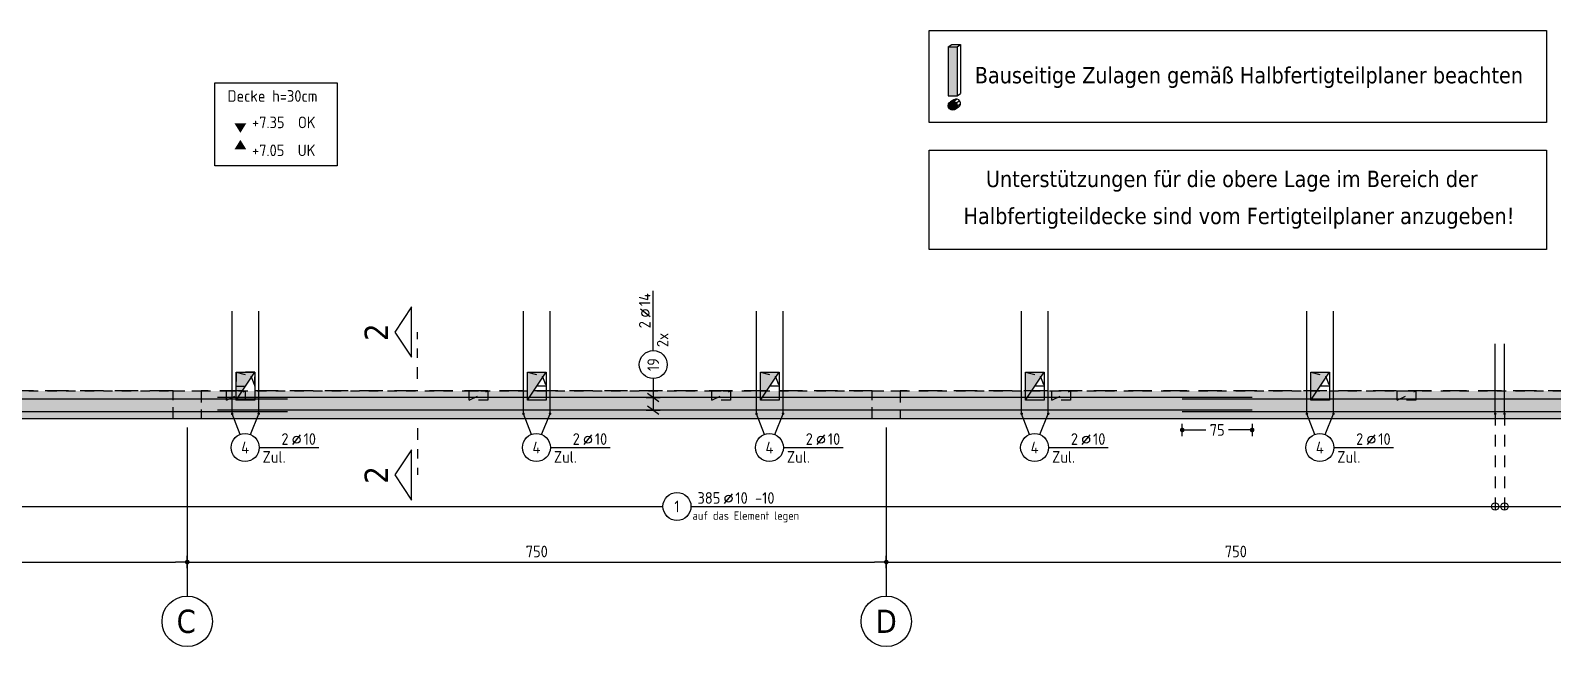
# Model space of a CAD drawing. Extents: x -5.2 to 88.6, y -7.1 to 49.1.
# Drawn here: x 17.94 to 34.27, y 15.33 to 21.94 of the extents above; entities that cross this region are included whole.
import ezdxf
from ezdxf.enums import TextEntityAlignment as Align

# ---------------------------------------------------------------- set-up
doc = ezdxf.new("R2010")
doc.units = 0
doc.header["$LTSCALE"] = 0.5
for name, pattern in [('AUSGEZOGEN', [1000.01, 1000, 0.01]), ('DASHED', [0.75, 0.5, -0.25]), ('DOT', [0.175, 0.05, -0.125]), ('HIDDEN2', [0.187, 0.125, -0.062]), ('STRICHPUNKT2', [0.55, 0.25, -0.125, 0.05, -0.125]), ('VERDECKT', [0.375, 0.25, -0.125])]:
    doc.linetypes.add(name, pattern=pattern)
for name, color, linetype in [('1.OG', 7, 'Continuous'), ('ACHSEN', 7, 'Continuous'), ('BETON', 7, 'Continuous'), ('Brüstung 1.OG', 7, 'Continuous'), ('DD', 7, 'Continuous'), ('grau_dunkel', 7, 'Continuous'), ('grau_mittel', 7, 'Continuous'), ('HINWEISE', 7, 'Continuous'), ('koten', 7, 'Continuous'), ('MASSE', 7, 'Continuous'), ('RND', 7, 'Continuous'), ('SCHNITTE', 7, 'Continuous'), ('SCHRAFF', 7, 'Continuous'), ('SFP_Achsen', 7, 'Continuous'), ('TEXT', 7, 'Continuous'), ('VERDECKT', 7, 'Continuous'), ('VERDECKT1', 7, 'Continuous'), ('WD', 7, 'Continuous')]:
    doc.layers.add(name, color=color, linetype=linetype)
doc.styles.add('helv', font='tahoma.ttf')
doc.styles.add('txt', font='isocp.shx')
doc.dimstyles.new('DOT_I', dxfattribs={"dimscale": 0.5, "dimtxt": 0.25, "dimasz": 0.25, "dimexe": 0.1, "dimexo": 0.3, "dimgap": 0.1, "dimtad": 1, "dimdec": 3, "dimzin": 3, "dimtxsty": 'txt', "dimblk": 'DOT', "dimblk1": 'DOT', "dimblk2": 'DOT', "dimsah": 1, "dimcen": 0.1, "dimse1": 1, "dimse2": 1, "dimazin": 0, "dimtfac": 1, "dimtdec": 4, "dimtix": 1, "dimtmove": 2, "dimatfit": 3, "dimfxl": 0, "dimtvp": 1, "dimtolj": 1, "dimtzin": 0, "dimarcsym": 0})
pattern_1 = [(0, (0.988865, 56.354767), (0.01984375, 0.0396875), [0, -0.0396875])]

# ---------------------------------------------------------------- blocks, each defined once
blk = doc.blocks.new('RND_LEI')
at = {"layer": 'RND', "color": 7, "linetype": 'Continuous'}
blk.add_line((1.022, 0.066), (1.19, 0.27), dxfattribs=at)
for centre, radius in [((0, 0), 0.3), ((1.106, 0.168), 0.075)]:
    blk.add_circle(centre, radius, dxfattribs=at)
at = {"layer": 'RND', "color": 7, "linetype": 'Continuous', "style": 'txt'}
blk.add_attdef('POSL', text='', height=0.25, dxfattribs=at).set_placement((0, 0), align=Align.MIDDLE)
blk.add_attdef('ANZ', text='', height=0.25, dxfattribs=at).set_placement((0.931, 0.057), align=Align.RIGHT)
for tag, p in [('DUM', (1.253, 0.057)), ('ABSTD', (1.674, 0.057)), ('POSTXT', (0.374, -0.327))]:
    blk.add_attdef(tag, p, '', height=0.25, dxfattribs=at)
blk = doc.blocks.new('lei_gre')
at = {"layer": 'RND', "color": 7, "linetype": 'Continuous'}
for p, q in [((-0.09, -0.12), (0.09, 0.12)), ((0, 0.15), (0, -0.15))]:
    blk.add_line(p, q, dxfattribs=at)
blk = doc.blocks.new('DOT')
at = {"layer": 'MASSE', "color": 7, "linetype": 'Continuous'}
for p, q in [((0, 0), (-1, 0)), ((0, 0.54), (0, -0.54))]:
    blk.add_line(p, q, dxfattribs=at)
at = {"layer": 'MASSE', "color": 7, "linetype": 'Continuous', "const_width": 0.2}
blk.add_lwpolyline([(-0.1, 0, 1), (0.1, 0, 1)], format="xyb", close=True, dxfattribs=at)
blk = doc.blocks.new('*D17')
at = {"layer": 'Defpoints', "color": 0, "linetype": 'AUSGEZOGEN', "transparency": 16777216}
for p in [(30.298, 17.654), (30.298, 17.654), (31.048, 17.654)]:
    blk.add_point(p, dxfattribs=at)
at = {"layer": 'MASSE', "color": 0, "linetype": 'AUSGEZOGEN', "lineweight": -2, "transparency": 16777216}
for p, q in [((30.423, 17.654), (30.551, 17.654)), ((30.923, 17.654), (30.794, 17.654))]:
    blk.add_line(p, q, dxfattribs=at)
at = {"layer": 'MASSE', "color": 0, "linetype": 'AUSGEZOGEN', "lineweight": -2, "transparency": 16777216, "xscale": 0.125, "yscale": 0.125, "zscale": 0.125, "rotation": 180}
blk.add_blockref('DOT', (30.298, 17.654), dxfattribs=at)
at = {"layer": 'MASSE', "color": 0, "linetype": 'AUSGEZOGEN', "lineweight": -2, "transparency": 16777216, "xscale": 0.125, "yscale": 0.125, "zscale": 0.125}
blk.add_blockref('DOT', (31.048, 17.654), dxfattribs=at)
at = {"layer": 'MASSE', "color": 0, "linetype": 'AUSGEZOGEN', "transparency": 16777216, "insert": (30.673, 17.654), "char_height": 0.125, "attachment_point": 5, "style": 'txt'}
blk.add_mtext('\\A1;75', dxfattribs=at)
blk = doc.blocks.new('SCHN-1')
at = {"layer": 'SCHNITTE', "color": 5, "linetype": 'Continuous'}
blk.add_lwpolyline([(0.54, 0.125), (0, 0.485), (-0.54, 0.125)], close=True, dxfattribs=at)
at = {"layer": 'SCHNITTE', "color": 6, "linetype": 'Continuous', "style": 'helv'}
blk.add_attdef('SCHN-1', text='', height=0.5, dxfattribs=at).set_placement((0, 0.635), align=Align.CENTER)
blk = doc.blocks.new('okrd_o')
at = {"layer": 'koten', "color": 7, "linetype": 'Continuous'}
blk.add_solid([(-0.125, 0.202), (0.125, 0.202), (0, 0)], dxfattribs=at)
at = {"layer": 'koten', "style": 'txt'}
blk.add_attdef('OKRD', (0.25, 0.1), '', height=0.25, dxfattribs=at)
blk = doc.blocks.new('okrd_u')
at = {"layer": 'koten', "color": 7, "linetype": 'Continuous'}
blk.add_solid([(-0.125, -0.202), (0.125, -0.202), (0, 0)], dxfattribs=at)
at = {"layer": 'koten', "style": 'txt'}
blk.add_attdef('OKRD', (0.25, -0.35), '', height=0.25, dxfattribs=at)
blk = doc.blocks.new('*D37')
at = {"layer": 'Defpoints', "color": 0, "linetype": 'AUSGEZOGEN', "transparency": 16777216}
for p in [(13.373, 16.237), (19.623, 16.237), (19.623, 16.237)]:
    blk.add_point(p, dxfattribs=at)
at = {"layer": 'MASSE', "color": 0, "linetype": 'AUSGEZOGEN', "lineweight": -2, "transparency": 16777216}
blk.add_line((13.498, 16.237), (19.498, 16.237), dxfattribs=at)
at = {"layer": 'MASSE', "color": 0, "linetype": 'AUSGEZOGEN', "lineweight": -2, "transparency": 16777216, "xscale": 0.125, "yscale": 0.125, "zscale": 0.125, "rotation": 180}
blk.add_blockref('DOT', (13.373, 16.237), dxfattribs=at)
at = {"layer": 'MASSE', "color": 0, "linetype": 'AUSGEZOGEN', "lineweight": -2, "transparency": 16777216, "xscale": 0.125, "yscale": 0.125, "zscale": 0.125}
blk.add_blockref('DOT', (19.623, 16.237), dxfattribs=at)
at = {"layer": 'MASSE', "color": 0, "linetype": 'AUSGEZOGEN', "transparency": 16777216, "insert": (16.498, 16.35), "char_height": 0.125, "attachment_point": 5, "style": 'txt'}
blk.add_mtext('\\A1;625', dxfattribs=at)
blk = doc.blocks.new('*D38')
at = {"layer": 'Defpoints', "color": 0, "linetype": 'AUSGEZOGEN', "transparency": 16777216}
for p in [(19.623, 16.237), (27.123, 16.237), (27.123, 16.237)]:
    blk.add_point(p, dxfattribs=at)
at = {"layer": 'MASSE', "color": 0, "linetype": 'AUSGEZOGEN', "lineweight": -2, "transparency": 16777216}
blk.add_line((19.748, 16.237), (26.998, 16.237), dxfattribs=at)
at = {"layer": 'MASSE', "color": 0, "linetype": 'AUSGEZOGEN', "lineweight": -2, "transparency": 16777216, "xscale": 0.125, "yscale": 0.125, "zscale": 0.125, "rotation": 180}
blk.add_blockref('DOT', (19.623, 16.237), dxfattribs=at)
at = {"layer": 'MASSE', "color": 0, "linetype": 'AUSGEZOGEN', "lineweight": -2, "transparency": 16777216, "xscale": 0.125, "yscale": 0.125, "zscale": 0.125}
blk.add_blockref('DOT', (27.123, 16.237), dxfattribs=at)
at = {"layer": 'MASSE', "color": 0, "linetype": 'AUSGEZOGEN', "transparency": 16777216, "insert": (23.373, 16.35), "char_height": 0.125, "attachment_point": 5, "style": 'txt'}
blk.add_mtext('\\A1;750', dxfattribs=at)
blk = doc.blocks.new('*D39')
at = {"layer": 'Defpoints', "color": 0, "linetype": 'AUSGEZOGEN', "transparency": 16777216}
for p in [(27.123, 16.237), (34.623, 16.237), (34.623, 16.237)]:
    blk.add_point(p, dxfattribs=at)
at = {"layer": 'MASSE', "color": 0, "linetype": 'AUSGEZOGEN', "lineweight": -2, "transparency": 16777216}
blk.add_line((27.248, 16.237), (34.498, 16.237), dxfattribs=at)
at = {"layer": 'MASSE', "color": 0, "linetype": 'AUSGEZOGEN', "lineweight": -2, "transparency": 16777216, "xscale": 0.125, "yscale": 0.125, "zscale": 0.125, "rotation": 180}
blk.add_blockref('DOT', (27.123, 16.237), dxfattribs=at)
at = {"layer": 'MASSE', "color": 0, "linetype": 'AUSGEZOGEN', "lineweight": -2, "transparency": 16777216, "xscale": 0.125, "yscale": 0.125, "zscale": 0.125}
blk.add_blockref('DOT', (34.623, 16.237), dxfattribs=at)
at = {"layer": 'MASSE', "color": 0, "linetype": 'AUSGEZOGEN', "transparency": 16777216, "insert": (30.873, 16.35), "char_height": 0.125, "attachment_point": 5, "style": 'txt'}
blk.add_mtext('\\A1;750', dxfattribs=at)
blk = doc.blocks.new('HIN_AUSR')
at = {"layer": 'HINWEISE', "color": 7, "linetype": 'Continuous'}
for p, q in [((-0.245, 3.268), (-0.051, 3.391)), ((-0.051, 3.391), (0.438, 3.391)), ((0.245, 3.268), (0.438, 3.391)), ((0.438, 3.391), (0.438, 0.678)), ((-0.245, 3.268), (-0.245, 0.555)), ((-0.245, 3.268), (0.245, 3.268)), ((0.245, 3.268), (0.245, 0.555)), ((-0.245, 0.555), (0.245, 0.555)), ((0.062, 0.329), (-0.131, 0.207)), ((0.238, 0.363), (0.045, 0.241)), ((0.389, 0.27), (0.196, 0.147)), ((0.436, 0.092), (0.243, -0.031)), ((0.245, 0.555), (0.438, 0.678)), ((0.325, -0.084), (0.131, -0.207))]:
    blk.add_line(p, q, dxfattribs=at)
at = {"layer": 'HINWEISE', "color": 7, "linetype": 'Continuous', "const_width": 0.24}
blk.add_lwpolyline([(-0.12, 0, 1), (0.12, 0, 1)], format="xyb", close=True, dxfattribs=at)
at = {"layer": 'HINWEISE', "color": 7, "linetype": 'Continuous'}
blk.add_circle((0, 0), 0.245, dxfattribs=at)
blk.add_arc((0.193, 0.123), 0.245, 302.4121, 122.4121, dxfattribs=at)
blk.add_solid([(-0.245, 3.268), (0.245, 3.268), (-0.245, 0.555), (0.245, 0.555)], dxfattribs=at)

msp = doc.modelspace()

# ---------------------------------------------------------------- hatches: boundary and pattern name
at = {"layer": 'grau_dunkel', "transparency": 33554687}
for points in [[(20.1478, 18.2734), (20.1478, 17.9734), (20.3478, 18.2734)], [(23.2728, 18.2734), (23.2728, 17.9734), (23.4728, 18.2734)], [(25.7728, 18.2734), (25.7728, 17.9734), (25.9728, 18.2734)], [(28.6178, 18.2734), (28.6178, 17.9734), (28.8178, 18.2734)], [(31.6778, 18.2734), (31.6778, 17.9734), (31.8778, 18.2734)]]:
    msp.add_hatch(color=21, dxfattribs=at).paths.add_polyline_path(points)
at = {"layer": 'grau_mittel'}
h = msp.add_hatch(color=61, dxfattribs=at)
h.paths.add_polyline_path([(10.1228, 18.0734), (10.1228, 17.7734), (13.2228, 17.7734), (13.2228, 18.0734)])
h.paths.add_polyline_path([(13.5228, 18.0734), (13.5228, 17.7734), (19.4728, 17.7734), (19.4728, 18.0734)])
h.paths.add_polyline_path([(19.7728, 18.0734), (19.7728, 17.7734), (26.9728, 17.7734), (26.9728, 18.0734)])
h.paths.add_polyline_path([(34.4728, 17.7734), (34.4728, 18.0734), (27.2728, 18.0734), (27.2728, 17.7734)])
h.paths.add_polyline_path([(34.7728, 18.0734), (34.7728, 17.7734), (41.9728, 17.7734), (41.9728, 18.0734)])
h.paths.add_polyline_path([(42.2728, 18.0734), (42.2728, 17.7734), (47.9728, 17.7734), (47.9728, 18.0734)])
h = msp.add_hatch(color=61, dxfattribs=at)
h.paths.add_polyline_path([(13.5228, 17.7734), (13.5228, 18.0734), (13.2228, 18.0734), (13.2228, 17.7734)])
h.paths.add_polyline_path([(19.7728, 18.0734), (19.4728, 18.0734), (19.4728, 17.7734), (19.7728, 17.7734)])
h.paths.add_polyline_path([(27.2728, 18.0734), (26.9728, 18.0734), (26.9728, 17.7734), (27.2728, 17.7734)])
h.paths.add_polyline_path([(34.7728, 17.7734), (34.7728, 18.0734), (34.4728, 18.0734), (34.4728, 17.7734)])
at = {"layer": 'SCHRAFF'}
h = msp.add_hatch(dxfattribs=at)
h.set_pattern_fill('DOTS', scale=0.025, double=1)
h.set_pattern_definition(pattern_1)
h.paths.add_polyline_path([(13.2228, 17.7734), (13.5228, 17.7734), (13.5228, 18.0734), (13.2228, 18.0734)])
h.paths.add_polyline_path([(19.4728, 17.7734), (19.7728, 17.7734), (19.7728, 18.0734), (19.4728, 18.0734)])
h = msp.add_hatch(dxfattribs=at)
h.set_pattern_fill('DOTS', scale=0.025, double=1)
h.set_pattern_definition(pattern_1)
h.paths.add_polyline_path([(26.9728, 18.0734), (26.9728, 17.7734), (27.2728, 17.7734), (27.2728, 18.0734)])
h.paths.add_polyline_path([(34.7728, 18.0734), (34.4728, 18.0734), (34.4728, 17.7734), (34.7728, 17.7734)])
h.paths.add_polyline_path([(41.9728, 18.0734), (41.9728, 17.7734), (42.2728, 17.7734), (42.2728, 18.0734)])

# ---------------------------------------------------------------- linework, layer by layer
at = {"layer": '1.OG', "color": 7, "linetype": 'DOT', "lineweight": -2}
for points in [[(19.4728, 18.0734), (19.7728, 18.0734), (19.7728, 17.7734), (19.4728, 17.7734)], [(26.9728, 18.0734), (27.2728, 18.0734), (27.2728, 17.7734), (26.9728, 17.7734)]]:
    msp.add_lwpolyline(points, close=True, dxfattribs=at)
at = {"layer": 'ACHSEN', "color": 140, "linetype": 'AUSGEZOGEN'}
for p, q in [((19.6228, 17.679), (19.6228, 15.8709)), ((27.1228, 17.679), (27.1228, 15.8709))]:
    msp.add_line(p, q, dxfattribs=at)
at = {"layer": 'BETON', "color": 6, "linetype": 'AUSGEZOGEN', "lineweight": -2}
msp.add_line((48.5228, 17.7734), (9.5478, 17.7734), dxfattribs=at)
at = {"layer": 'BETON', "color": 6, "linetype": 'AUSGEZOGEN'}
for points in [[(27.5811, 21.9412), (34.2048, 21.9412), (34.2048, 20.952), (27.5811, 20.952)], [(27.5811, 20.6566), (34.2048, 20.6566), (34.2048, 19.59), (27.5811, 19.59)]]:
    msp.add_lwpolyline(points, close=True, dxfattribs=at)
at = {"layer": 'Brüstung 1.OG', "color": 102, "linetype": 'DOT'}
for p, q in [((13.5228, 18.0734), (19.4728, 18.0734)), ((19.7728, 18.0734), (26.9728, 18.0734)), ((27.2728, 18.0734), (34.4728, 18.0734)), ((19.4728, 17.7734), (13.5228, 17.7734)), ((26.9728, 17.7734), (19.7728, 17.7734)), ((34.4728, 17.7734), (27.2728, 17.7734))]:
    msp.add_line(p, q, dxfattribs=at)
at = {"layer": 'DD', "color": 7, "linetype": 'HIDDEN2'}
for p, q in [((20.1478, 18.2734), (20.3045, 18.2333)), ((20.3045, 18.2333), (20.3478, 18.1234)), ((23.2728, 18.2734), (23.4295, 18.2333)), ((23.4295, 18.2333), (23.4728, 18.1234)), ((25.7728, 18.2734), (25.9295, 18.2333)), ((25.9295, 18.2333), (25.9728, 18.1234)), ((28.6178, 18.2734), (28.7745, 18.2333)), ((28.7745, 18.2333), (28.8178, 18.1234)), ((31.6778, 18.2734), (31.8345, 18.2333)), ((31.8345, 18.2333), (31.8778, 18.1234))]:
    msp.add_line(p, q, dxfattribs=at)
at = {"layer": 'DD', "color": 7, "linetype": 'AUSGEZOGEN'}
for p, q in [((20.1478, 17.9734), (20.3478, 18.2734)), ((23.2728, 17.9734), (23.4728, 18.2734)), ((25.7728, 17.9734), (25.9728, 18.2734)), ((28.6178, 17.9734), (28.8178, 18.2734)), ((31.6778, 17.9734), (31.8778, 18.2734))]:
    msp.add_line(p, q, dxfattribs=at)
for points in [[(20.1478, 18.2734), (20.3478, 18.2734), (20.3478, 17.9734), (20.1478, 17.9734)], [(23.2728, 18.2734), (23.4728, 18.2734), (23.4728, 17.9734), (23.2728, 17.9734)], [(25.7728, 18.2734), (25.9728, 18.2734), (25.9728, 17.9734), (25.7728, 17.9734)], [(28.6178, 18.2734), (28.8178, 18.2734), (28.8178, 17.9734), (28.6178, 17.9734)], [(31.6778, 18.2734), (31.8778, 18.2734), (31.8778, 17.9734), (31.6778, 17.9734)]]:
    msp.add_lwpolyline(points, close=True, dxfattribs=at)
at = {"layer": 'DD', "color": 7, "linetype": 'HIDDEN2'}
for points in [[(20.3478, 18.2734), (20.1478, 18.2734), (20.1478, 18.1234), (20.3478, 18.1234)], [(23.2728, 18.2734), (23.4728, 18.2734), (23.4728, 18.1234), (23.2728, 18.1234)], [(25.7728, 18.2734), (25.9728, 18.2734), (25.9728, 18.1234), (25.7728, 18.1234)], [(28.6178, 18.2734), (28.8178, 18.2734), (28.8178, 18.1234), (28.6178, 18.1234)], [(31.6778, 18.2734), (31.8778, 18.2734), (31.8778, 18.1234), (31.6778, 18.1234)]]:
    msp.add_lwpolyline(points, close=True, dxfattribs=at)
at = {"layer": 'RND', "color": 7, "linetype": 'AUSGEZOGEN'}
for p, q in [((24.6224, 18.5059), (24.6224, 19.1459)), ((20.3942, 17.4656), (21.0342, 17.4656)), ((23.5192, 17.4656), (24.1592, 17.4656)), ((26.0192, 17.4656), (26.6592, 17.4656)), ((28.8642, 17.4656), (29.5042, 17.4656)), ((31.9242, 17.4656), (32.5642, 17.4656)), ((9.7945, 16.8333), (24.7271, 16.8333)), ((25.0271, 16.8333), (48.1608, 16.8333))]:
    msp.add_line(p, q, dxfattribs=at)
at = {"layer": 'RND', "color": 102, "linetype": 'AUSGEZOGEN'}
for p, q in [((24.6224, 18.2059), (24.6224, 17.8656)), ((20.1905, 17.6057), (20.1051, 17.8284)), ((20.3003, 17.6047), (20.3905, 17.8284)), ((23.3155, 17.6057), (23.2301, 17.8284)), ((23.4253, 17.6047), (23.5155, 17.8284)), ((25.8155, 17.6057), (25.7301, 17.8284)), ((25.9253, 17.6047), (26.0155, 17.8284)), ((28.6605, 17.6057), (28.5751, 17.8284)), ((28.7703, 17.6047), (28.8605, 17.8284)), ((31.7205, 17.6057), (31.6351, 17.8284)), ((31.8303, 17.6047), (31.9205, 17.8284))]:
    msp.add_line(p, q, dxfattribs=at)
at = {"layer": 'RND', "color": 102, "linetype": 'VERDECKT'}
for p, q in [((33.6556, 17.8284), (33.6556, 16.7833)), ((33.7556, 17.8284), (33.7556, 16.7833))]:
    msp.add_line(p, q, dxfattribs=at)
at = {"layer": 'RND', "color": 1, "linetype": 'AUSGEZOGEN'}
for points in [[(20.1051, 17.8284), (20.1051, 18.9284)], [(20.3905, 17.8284), (20.3905, 18.9284)], [(23.2301, 17.8284), (23.2301, 18.9284)], [(23.5155, 17.8284), (23.5155, 18.9284)], [(25.7301, 17.8284), (25.7301, 18.9284)], [(26.0155, 17.8284), (26.0155, 18.9284)], [(28.5751, 17.8284), (28.5751, 18.9284)], [(28.8605, 17.8284), (28.8605, 18.9284)], [(31.6351, 17.8284), (31.6351, 18.9284)], [(31.9205, 17.8284), (31.9205, 18.9284)], [(33.6556, 17.8284), (33.6556, 18.5784)], [(33.7556, 17.8284), (33.7556, 18.5784)], [(20.6978, 17.9841), (9.5978, 17.9841)], [(31.0478, 18.002), (19.9478, 18.002)], [(41.3978, 17.9841), (30.2978, 17.9841)], [(20.6978, 17.8477), (9.5978, 17.8477)], [(31.0478, 17.8656), (19.9478, 17.8656)], [(41.3978, 17.8477), (30.2978, 17.8477)]]:
    msp.add_lwpolyline(points, dxfattribs=at)
at = {"layer": 'RND', "color": 7, "linetype": 'AUSGEZOGEN', "const_width": 0.014}
for points in [[(20.0981, 17.8284, -1), (20.1121, 17.8284, -1)], [(20.3975, 17.8284, 1), (20.3835, 17.8284, 1)], [(23.2231, 17.8284, -1), (23.2371, 17.8284, -1)], [(23.5225, 17.8284, 1), (23.5085, 17.8284, 1)], [(25.7231, 17.8284, -1), (25.7371, 17.8284, -1)], [(26.0225, 17.8284, 1), (26.0085, 17.8284, 1)], [(28.5681, 17.8284, -1), (28.5821, 17.8284, -1)], [(28.8675, 17.8284, 1), (28.8535, 17.8284, 1)], [(31.6281, 17.8284, -1), (31.6421, 17.8284, -1)], [(31.9275, 17.8284, 1), (31.9135, 17.8284, 1)], [(33.6486, 17.8284, -1), (33.6626, 17.8284, -1)], [(33.7486, 17.8284, -1), (33.7626, 17.8284, -1)]]:
    msp.add_lwpolyline(points, format="xyb", close=True, dxfattribs=at)
at = {"layer": 'RND', "color": 7, "linetype": 'AUSGEZOGEN'}
for centre in [(33.6556, 16.8333), (33.7556, 16.8333)]:
    msp.add_circle(centre, 0.04, dxfattribs=at)
at = {"layer": 'SCHNITTE', "color": 5, "linetype": 'STRICHPUNKT2'}
for p, q in [((22.0931, 18.2036), (22.0931, 18.7036)), ((22.0931, 17.6717), (22.0931, 17.1717))]:
    msp.add_line(p, q, dxfattribs=at)
at = {"layer": 'SFP_Achsen', "color": 7, "linetype": 'AUSGEZOGEN'}
for centre in [(19.6228, 15.6004), (27.1228, 15.6004)]:
    msp.add_circle(centre, 0.2705, dxfattribs=at)
at = {"layer": 'TEXT', "color": 1, "linetype": 'AUSGEZOGEN'}
msp.add_lwpolyline([(19.9189, 21.3784), (21.2307, 21.3784), (21.2307, 20.4892), (19.9189, 20.4892)], close=True, dxfattribs=at)
at = {"layer": 'VERDECKT', "color": 7, "linetype": 'VERDECKT', "lineweight": -2}
for points in [[(19.4728, 18.0734), (19.7728, 18.0734), (19.7728, 17.7734), (19.4728, 17.7734)], [(26.9728, 18.0734), (27.2728, 18.0734), (27.2728, 17.7734), (26.9728, 17.7734)]]:
    msp.add_lwpolyline(points, close=True, dxfattribs=at)
at = {"layer": 'VERDECKT1', "color": 7, "linetype": 'DASHED'}
for p, q in [((19.4728, 18.0734), (13.5228, 18.0734)), ((26.9728, 18.0734), (19.7728, 18.0734)), ((34.4728, 18.0734), (27.2728, 18.0734))]:
    msp.add_line(p, q, dxfattribs=at)
at = {"layer": 'WD', "color": 102, "linetype": 'HIDDEN2'}
for p, q in [((20.0428, 17.9734), (20.2428, 18.0734)), ((22.6478, 17.9734), (22.8478, 18.0734)), ((25.2528, 17.9734), (25.4528, 18.0734)), ((28.8978, 17.9734), (29.0978, 18.0734)), ((32.6028, 17.9734), (32.8028, 18.0734))]:
    msp.add_line(p, q, dxfattribs=at)
for points in [[(20.0428, 18.0734), (20.2428, 18.0734), (20.2428, 17.9734), (20.0428, 17.9734)], [(22.6478, 18.0734), (22.8478, 18.0734), (22.8478, 17.9734), (22.6478, 17.9734)], [(25.2528, 18.0734), (25.4528, 18.0734), (25.4528, 17.9734), (25.2528, 17.9734)], [(28.8978, 18.0734), (29.0978, 18.0734), (29.0978, 17.9734), (28.8978, 17.9734)], [(32.6028, 18.0734), (32.8028, 18.0734), (32.8028, 17.9734), (32.6028, 17.9734)]]:
    msp.add_lwpolyline(points, close=True, dxfattribs=at)

# ---------------------------------------------------------------- block references
at = {"layer": 'HINWEISE', "color": 6, "linetype": 'Continuous', "xscale": 0.1938061441394823, "yscale": 0.1938061441394823, "zscale": 0.1938061441394823}
msp.add_blockref('HIN_AUSR', (27.8357, 21.1337), dxfattribs=at)
at = {"layer": 'koten', "color": 6, "linetype": 'AUSGEZOGEN', "xscale": 0.5, "yscale": 0.5, "zscale": 0.5}
for name, p, values in [('okrd_o', (20.1931, 20.8422), {'OKRD': '+7.35  OK'}), ('okrd_u', (20.1931, 20.7672), {'OKRD': '+7.05  UK'})]:
    msp.add_blockref(name, p, dxfattribs=at).add_auto_attribs(values)
at = {"layer": 'RND', "color": 7, "linetype": 'AUSGEZOGEN', "xscale": 0.5, "yscale": 0.5, "zscale": 0.5, "rotation": 90}
msp.add_blockref('RND_LEI', (24.6224, 18.3559), dxfattribs=at).add_auto_attribs({'POSL': '19', 'DUM': '14', 'ANZ': '2', 'POSTXT': '2x'})
for p in [(24.6224, 18.002), (24.6224, 17.8656)]:
    msp.add_blockref('lei_gre', p, dxfattribs=at)
at = {"layer": 'RND', "color": 7, "linetype": 'AUSGEZOGEN', "xscale": 0.5, "yscale": 0.5, "zscale": 0.5}
for p, values in [((20.2442, 17.4656), {'POSL': '4', 'DUM': '10', 'ANZ': '2', 'POSTXT': 'Zul.'}), ((23.3692, 17.4656), {'POSL': '4', 'DUM': '10', 'ANZ': '2', 'POSTXT': 'Zul.'}), ((25.8692, 17.4656), {'POSL': '4', 'DUM': '10', 'ANZ': '2', 'POSTXT': 'Zul.'}), ((28.7142, 17.4656), {'POSL': '4', 'DUM': '10', 'ANZ': '2', 'POSTXT': 'Zul.'}), ((31.7742, 17.4656), {'POSL': '4', 'DUM': '10', 'ANZ': '2', 'POSTXT': 'Zul.'}), ((24.8771, 16.8333), {'POSL': '1', 'DUM': '10', 'ANZ': '385', 'ABSTD': '-10'})]:
    msp.add_blockref('RND_LEI', p, dxfattribs=at).add_auto_attribs(values)
at = {"layer": 'SCHNITTE', "color": 5, "linetype": 'STRICHPUNKT2', "xscale": 0.5, "yscale": 0.5, "zscale": 0.5, "rotation": 90}
for p in [(22.0931, 18.7036), (22.0931, 17.1717)]:
    msp.add_blockref('SCHN-1', p, dxfattribs=at).add_auto_attribs({'SCHN-1': '2'})

# ---------------------------------------------------------------- texts
at = {"layer": 'SFP_Achsen', "color": 6, "linetype": 'AUSGEZOGEN', "style": 'helv'}
for s, p in [('C', (19.5087, 15.476)), ('D', (27.0087, 15.476))]:
    msp.add_text(s, height=0.25, dxfattribs=at).set_placement(p)
at = {"layer": 'TEXT', "color": 1, "linetype": 'AUSGEZOGEN'}
for s, height, style, p in [('Bauseitige Zulagen gemäß Halbfertigteilplaner beachten', 0.175, 'helv', (28.0717, 21.3737)), ('Decke h=30cm', 0.125, 'txt', (20.055, 21.1752)), ('Unterstützungen für die obere Lage im Bereich der', 0.175, 'helv', (28.1916, 20.2605)), ('Halbfertigteildecke sind vom Fertigteilplaner anzugeben!', 0.175, 'helv', (27.9515, 19.8629))]:
    msp.add_text(s, height=height, dxfattribs=dict(at, style=style)).set_placement(p)
at = {"layer": 'TEXT', "color": 102, "linetype": 'AUSGEZOGEN', "style": 'txt'}
msp.add_text('auf das Element legen', height=0.09, dxfattribs=at).set_placement((25.0441, 16.6901))

# ---------------------------------------------------------------- dimensions: what is measured, and where the dimension line sits
at = {"layer": 'MASSE', "color": 7, "linetype": 'AUSGEZOGEN'}
dim = msp.add_linear_dim(base=(30.2978, 17.6541), p1=(31.0478, 17.6541), p2=(30.2978, 17.6541), dimstyle='DOT_I', override={"dimdec": 0, "dimlfac": 100}, dxfattribs=at)
dim.commit()
dim.dimension.update_dxf_attribs({"geometry": '*D17', "text_midpoint": (30.6728, 17.6541), "dimtype": 160})
for base, p1, p2, picture, middle in [((19.6228, 16.2372), (13.3728, 16.2372), (19.6228, 16.2372), '*D37', (16.4978, 16.3497)), ((27.1228, 16.2372), (19.6228, 16.2372), (27.1228, 16.2372), '*D38', (23.3728, 16.3497)), ((34.6228, 16.2372), (27.1228, 16.2372), (34.6228, 16.2372), '*D39', (30.8728, 16.3497))]:
    dim = msp.add_linear_dim(base=base, p1=p1, p2=p2, dimstyle='DOT_I', override={"dimdec": 0, "dimlfac": 100}, dxfattribs=at)
    dim.commit()
    dim.dimension.update_dxf_attribs({"geometry": picture, "text_midpoint": middle})

doc.saveas('drawing.dxf')
